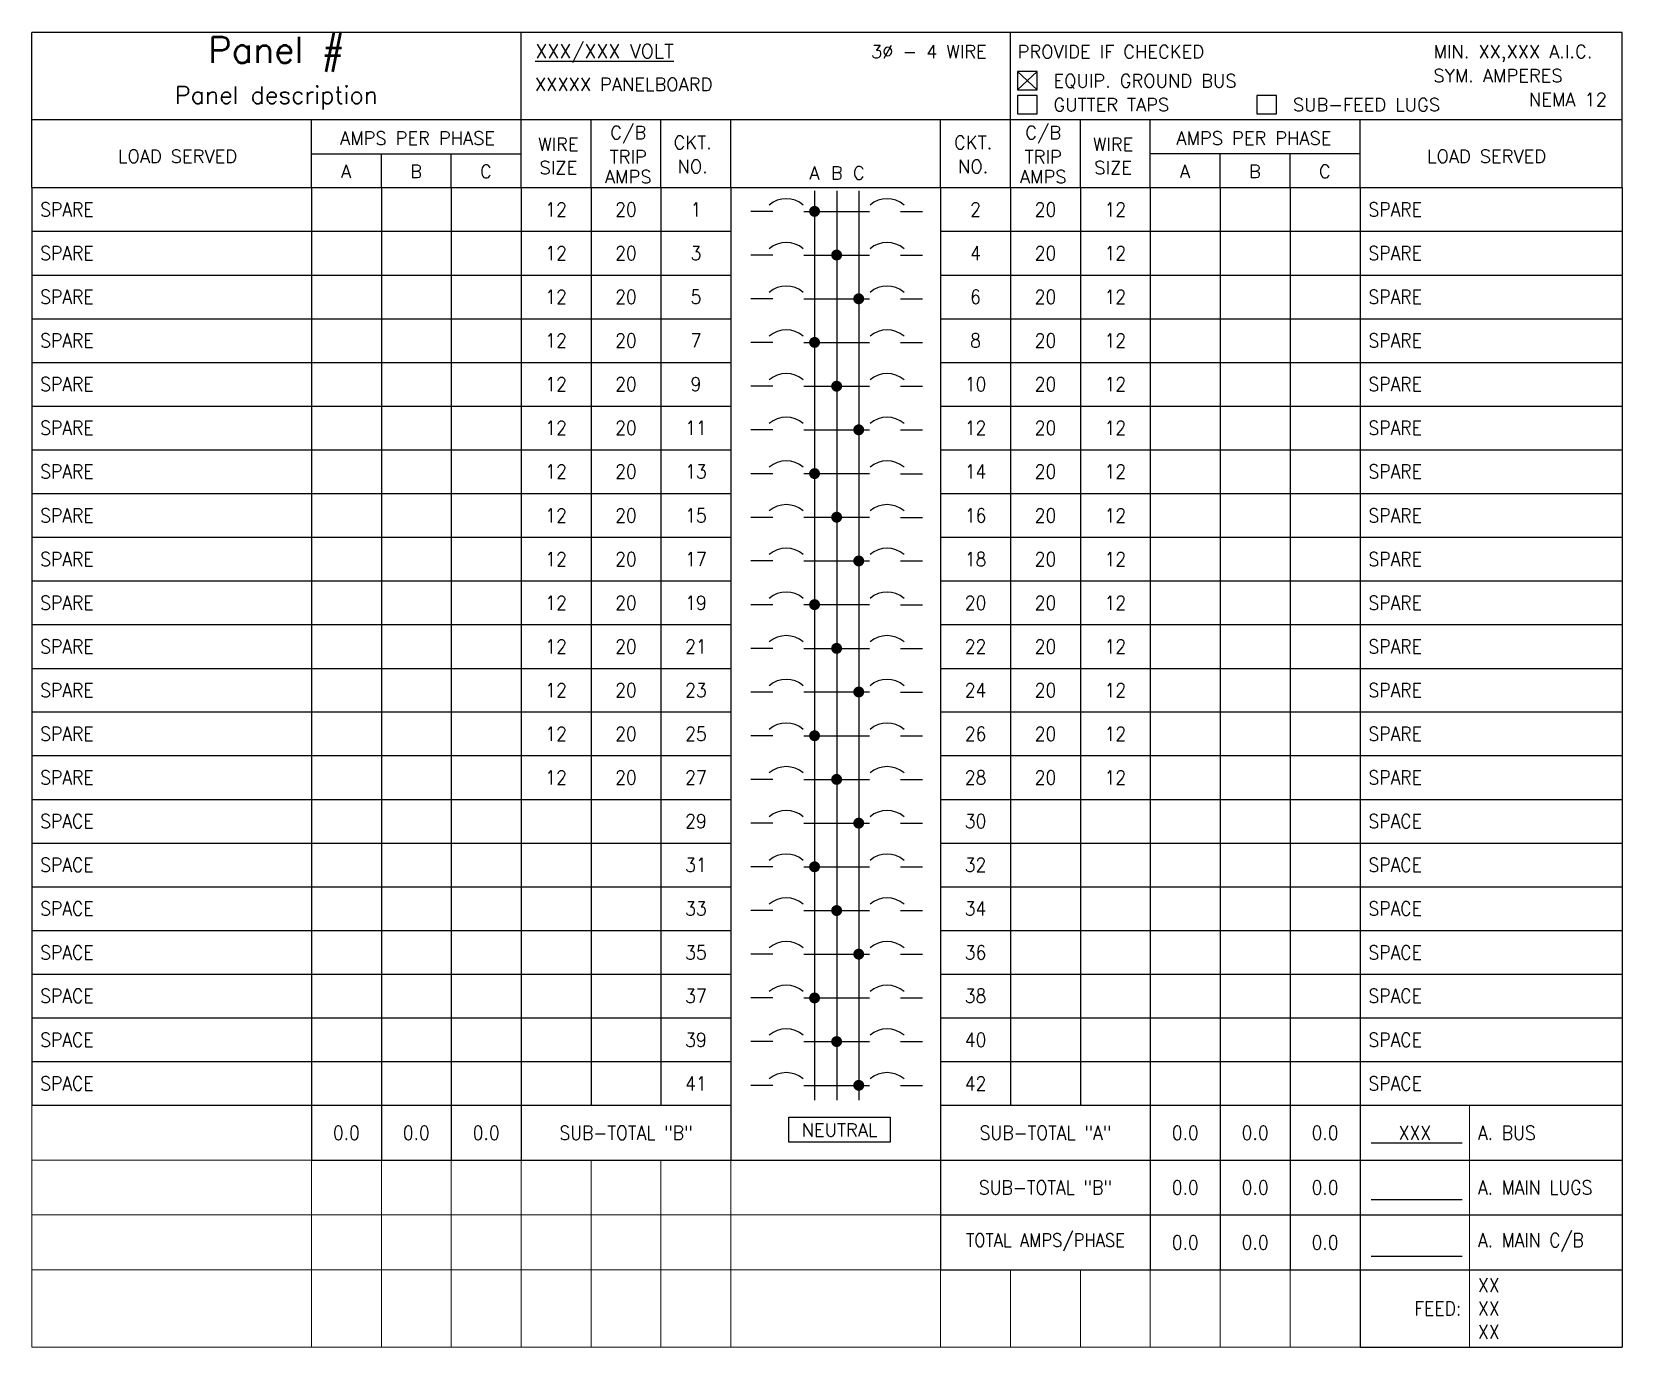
# Model space of a CAD drawing. Header units: inches. Extents: x 0 to 11.4, y -0.3 to 9.1.
import ezdxf
from ezdxf.enums import TextEntityAlignment as Align

# ---------------------------------------------------------------- set-up
doc = ezdxf.new("R2010")
doc.units = ezdxf.units.IN
doc.header["$MEASUREMENT"] = 0
doc.layers.get('Defpoints').update_dxf_attribs({"lineweight": 0})
for name, color, linetype in [('E-HText', 6, 'Continuous'), ('E-PanelSch', 3, 'Continuous'), ('E-Text', 2, 'Continuous')]:
    doc.layers.add(name, color=color, linetype=linetype)
doc.styles.add('SIMPLEX', font='simplex.shx')
doc.styles.add('Text', font='SIMPLEX.SHX', dxfattribs={"width": 0.9, "height": 0.1})

# ---------------------------------------------------------------- blocks, each defined once
blk = doc.blocks.new('CHKBOX')
blk.add_lwpolyline([(-0.07, -0.066), (0.07, -0.066), (0.07, 0.066), (-0.07, 0.066)], close=True)
at = {"style": 'SIMPLEX'}
blk.add_attdef('.', text='', height=0.1, dxfattribs=at).set_placement((0, 0), align=Align.MIDDLE)
blk = doc.blocks.new('*T2')
at = {"layer": 'Defpoints', "color": 8, "linetype": 'ByBlock', "lineweight": 0, "transparency": 16777216}
for p, q in [((0, -6.562), (0, -8.292)), ((10.284, -6.562), (10.284, -8.292)), ((0, -6.955), (2, -6.955)), ((2, -6.955), (2, -8.292)), ((2.5, -6.955), (2.5, -8.292)), ((3, -6.955), (3, -8.292)), ((3.5, -6.955), (3.5, -8.292)), ((4, -6.955), (4, -8.292)), ((4.5, -6.955), (4.5, -8.292)), ((5, -6.955), (5, -8.292)), ((0, -7.347), (6.5, -7.347)), ((0, -7.739), (6.5, -7.739)), ((6.5, -7.739), (6.5, -8.292)), ((7, -7.739), (7, -8.292)), ((7.5, -7.739), (7.5, -8.292)), ((8, -7.739), (8, -8.292)), ((8.5, -7.739), (8.5, -8.292)), ((9, -7.739), (9, -8.292)), ((0, -8.292), (9.5, -8.292))]:
    blk.add_line(p, q, dxfattribs=at)
at = {"layer": 'E-PanelSch', "color": 0, "linetype": 'ByBlock', "lineweight": -2, "transparency": 16777216}
for p, q in [((0, 0), (11.375, 0)), ((0, 0), (0, -6.562)), ((2, 0), (2, -6.562)), ((2.5, 0), (2.5, -6.955)), ((3, 0), (3, -6.955)), ((3.5, 0), (3.5, -6.955)), ((4, 0), (4, -6.562)), ((4.5, 0), (4.5, -6.562)), ((5, 0), (5, -6.955)), ((6.5, 0), (6.5, -6.955)), ((7, 0), (7, -6.562)), ((7.5, 0), (7.5, -6.562)), ((8, 0), (8, -6.955)), ((8.5, 0), (8.5, -7.347)), ((9, 0), (9, -7.347)), ((9.5, 0), (9.5, -6.562)), ((11.375, 0), (11.375, -6.562)), ((0, -0.312), (5, -0.312)), ((6.5, -0.312), (11.375, -0.312)), ((0, -0.625), (5, -0.625)), ((6.5, -0.625), (11.375, -0.625)), ((0, -0.938), (5, -0.938)), ((6.5, -0.938), (11.375, -0.938)), ((0, -1.25), (5, -1.25)), ((6.5, -1.25), (11.375, -1.25)), ((0, -1.562), (5, -1.562)), ((6.5, -1.562), (11.375, -1.562)), ((0, -1.875), (5, -1.875)), ((6.5, -1.875), (11.375, -1.875)), ((0, -2.188), (5, -2.188)), ((6.5, -2.188), (11.375, -2.188)), ((0, -2.5), (5, -2.5)), ((6.5, -2.5), (11.375, -2.5)), ((0, -2.812), (5, -2.812)), ((6.5, -2.812), (11.375, -2.812)), ((0, -3.125), (5, -3.125)), ((6.5, -3.125), (11.375, -3.125)), ((0, -3.438), (5, -3.438)), ((6.5, -3.438), (11.375, -3.438)), ((0, -3.75), (5, -3.75)), ((6.5, -3.75), (11.375, -3.75)), ((0, -4.062), (5, -4.062)), ((6.5, -4.062), (11.375, -4.062)), ((0, -4.375), (5, -4.375)), ((6.5, -4.375), (11.375, -4.375)), ((0, -4.688), (5, -4.688)), ((6.5, -4.688), (11.375, -4.688)), ((0, -5), (5, -5)), ((6.5, -5), (11.375, -5)), ((0, -5.312), (5, -5.312)), ((6.5, -5.312), (11.375, -5.312)), ((0, -5.625), (5, -5.625)), ((6.5, -5.625), (11.375, -5.625)), ((0, -5.938), (5, -5.938)), ((6.5, -5.938), (11.375, -5.938)), ((0, -6.25), (5, -6.25)), ((6.5, -6.25), (11.375, -6.25)), ((2, -6.562), (5, -6.562)), ((6.5, -6.562), (9.5, -6.562)), ((10.284, -6.562), (11.375, -6.562)), ((4, -6.955), (6.5, -6.955)), ((8, -6.955), (9.5, -6.955)), ((9.5, -6.955), (9.5, -7.347)), ((9, -7.347), (9.5, -7.347)), ((11.375, -7.347), (11.375, -8.292)), ((7, -7.739), (8, -7.739)), ((10.284, -7.739), (11.375, -7.739)), ((10.284, -8.292), (11.375, -8.292))]:
    blk.add_line(p, q, dxfattribs=at)
at = {"layer": 'E-PanelSch', "color": 0, "lineweight": -2, "transparency": 16777216}
for p, q in [((0, -6.562), (2, -6.562)), ((2, -6.562), (2, -6.955)), ((9.5, -6.562), (10.284, -6.562)), ((9.5, -6.562), (9.5, -6.955)), ((11.375, -6.562), (11.375, -7.347)), ((2, -6.955), (4, -6.955)), ((6.5, -6.955), (8, -6.955)), ((6.5, -6.955), (6.5, -7.347)), ((8, -6.955), (8, -7.347)), ((9.5, -6.955), (11.375, -6.955)), ((6.5, -7.347), (9, -7.347)), ((6.5, -7.347), (6.5, -7.739)), ((8, -7.347), (8, -7.739)), ((8.5, -7.347), (8.5, -7.739)), ((9, -7.347), (9, -7.739)), ((9.5, -7.347), (11.375, -7.347)), ((9.5, -7.347), (9.5, -8.292)), ((6.5, -7.739), (7, -7.739)), ((8, -7.739), (9, -7.739)), ((9, -7.739), (10.284, -7.739)), ((9.5, -8.292), (10.284, -8.292))]:
    blk.add_line(p, q, dxfattribs=at)
at = {"layer": 'E-PanelSch', "color": 2, "transparency": 16777216, "style": 'Text'}
for s, insert, char_height, width, attachment_point in [('SPARE', (0.06, -0.156), 0.1, 1.88, 4), ('12', (3.75, -0.156), 0.1, 0.38, 5), ('20', (4.25, -0.156), 0.1, 0.38, 5), ('1', (4.75, -0.156), 0.1, 0.38, 5), ('2', (6.75, -0.156), 0.1, 0.38, 5), ('20', (7.25, -0.156), 0.1, 0.38, 5), ('12', (7.75, -0.156), 0.1, 0.38, 5), ('SPARE', (9.56, -0.156), 0.1, 1.755, 4), ('SPARE', (0.06, -0.469), 0.1, 1.88, 4), ('12', (3.75, -0.469), 0.1, 0.38, 5), ('20', (4.25, -0.469), 0.1, 0.38, 5), ('3', (4.75, -0.469), 0.1, 0.38, 5), ('4', (6.75, -0.469), 0.1, 0.38, 5), ('20', (7.25, -0.469), 0.1, 0.38, 5), ('12', (7.75, -0.469), 0.1, 0.38, 5), ('SPARE', (9.56, -0.469), 0.1, 1.755, 4), ('SPARE', (0.06, -0.781), 0.1, 1.88, 4), ('12', (3.75, -0.781), 0.1, 0.38, 5), ('20', (4.25, -0.781), 0.1, 0.38, 5), ('5', (4.75, -0.781), 0.1, 0.38, 5), ('6', (6.75, -0.781), 0.1, 0.38, 5), ('20', (7.25, -0.781), 0.1, 0.38, 5), ('12', (7.75, -0.781), 0.1, 0.38, 5), ('SPARE', (9.56, -0.781), 0.1, 1.755, 4), ('SPARE', (0.06, -1.094), 0.1, 1.88, 4), ('12', (3.75, -1.094), 0.1, 0.38, 5), ('20', (4.25, -1.094), 0.1, 0.38, 5), ('7', (4.75, -1.094), 0.1, 0.38, 5), ('8', (6.75, -1.094), 0.1, 0.38, 5), ('20', (7.25, -1.094), 0.1, 0.38, 5), ('12', (7.75, -1.094), 0.1, 0.38, 5), ('SPARE', (9.56, -1.094), 0.1, 1.755, 4), ('SPARE', (0.06, -1.406), 0.1, 1.88, 4), ('12', (3.75, -1.406), 0.1, 0.38, 5), ('20', (4.25, -1.406), 0.1, 0.38, 5), ('9', (4.75, -1.406), 0.1, 0.38, 5), ('10', (6.75, -1.406), 0.1, 0.38, 5), ('20', (7.25, -1.406), 0.1, 0.38, 5), ('12', (7.75, -1.406), 0.1, 0.38, 5), ('SPARE', (9.56, -1.406), 0.1, 1.755, 4), ('SPARE', (0.06, -1.719), 0.1, 1.88, 4), ('12', (3.75, -1.719), 0.1, 0.38, 5), ('20', (4.25, -1.719), 0.1, 0.38, 5), ('11', (4.75, -1.719), 0.1, 0.38, 5), ('12', (6.75, -1.719), 0.1, 0.38, 5), ('20', (7.25, -1.719), 0.1, 0.38, 5), ('12', (7.75, -1.719), 0.1, 0.38, 5), ('SPARE', (9.56, -1.719), 0.1, 1.755, 4), ('SPARE', (0.06, -2.031), 0.1, 1.88, 4), ('12', (3.75, -2.031), 0.1, 0.38, 5), ('20', (4.25, -2.031), 0.1, 0.38, 5), ('13', (4.75, -2.031), 0.1, 0.38, 5), ('14', (6.75, -2.031), 0.1, 0.38, 5), ('20', (7.25, -2.031), 0.1, 0.38, 5), ('12', (7.75, -2.031), 0.1, 0.38, 5), ('SPARE', (9.56, -2.031), 0.1, 1.755, 4), ('SPARE', (0.06, -2.344), 0.1, 1.88, 4), ('12', (3.75, -2.344), 0.1, 0.38, 5), ('20', (4.25, -2.344), 0.1, 0.38, 5), ('15', (4.75, -2.344), 0.1, 0.38, 5), ('16', (6.75, -2.344), 0.1, 0.38, 5), ('20', (7.25, -2.344), 0.1, 0.38, 5), ('12', (7.75, -2.344), 0.1, 0.38, 5), ('SPARE', (9.56, -2.344), 0.1, 1.755, 4), ('SPARE', (0.06, -2.656), 0.1, 1.88, 4), ('12', (3.75, -2.656), 0.1, 0.38, 5), ('20', (4.25, -2.656), 0.1, 0.38, 5), ('17', (4.75, -2.656), 0.1, 0.38, 5), ('18', (6.75, -2.656), 0.1, 0.38, 5), ('20', (7.25, -2.656), 0.1, 0.38, 5), ('12', (7.75, -2.656), 0.1, 0.38, 5), ('SPARE', (9.56, -2.656), 0.1, 1.755, 4), ('SPARE', (0.06, -2.969), 0.1, 1.88, 4), ('12', (3.75, -2.969), 0.1, 0.38, 5), ('20', (4.25, -2.969), 0.1, 0.38, 5), ('19', (4.75, -2.969), 0.1, 0.38, 5), ('20', (6.75, -2.969), 0.1, 0.38, 5), ('20', (7.25, -2.969), 0.1, 0.38, 5), ('12', (7.75, -2.969), 0.1, 0.38, 5), ('SPARE', (9.56, -2.969), 0.1, 1.755, 4), ('SPARE', (0.06, -3.281), 0.1, 1.88, 4), ('12', (3.75, -3.281), 0.1, 0.38, 5), ('20', (4.25, -3.281), 0.1, 0.38, 5), ('21', (4.75, -3.281), 0.1, 0.38, 5), ('22', (6.75, -3.281), 0.1, 0.38, 5), ('20', (7.25, -3.281), 0.1, 0.38, 5), ('12', (7.75, -3.281), 0.1, 0.38, 5), ('SPARE', (9.56, -3.281), 0.1, 1.755, 4), ('SPARE', (0.06, -3.594), 0.1, 1.88, 4), ('12', (3.75, -3.594), 0.1, 0.38, 5), ('20', (4.25, -3.594), 0.1, 0.38, 5), ('23', (4.75, -3.594), 0.1, 0.38, 5), ('24', (6.75, -3.594), 0.1, 0.38, 5), ('20', (7.25, -3.594), 0.1, 0.38, 5), ('12', (7.75, -3.594), 0.1, 0.38, 5), ('SPARE', (9.56, -3.594), 0.1, 1.755, 4), ('SPARE', (0.06, -3.906), 0.1, 1.88, 4), ('12', (3.75, -3.906), 0.1, 0.38, 5), ('20', (4.25, -3.906), 0.1, 0.38, 5), ('25', (4.75, -3.906), 0.1, 0.38, 5), ('26', (6.75, -3.906), 0.1, 0.38, 5), ('20', (7.25, -3.906), 0.1, 0.38, 5), ('12', (7.75, -3.906), 0.1, 0.38, 5), ('SPARE', (9.56, -3.906), 0.1, 1.755, 4), ('SPARE', (0.06, -4.219), 0.1, 1.88, 4), ('12', (3.75, -4.219), 0.1, 0.38, 5), ('20', (4.25, -4.219), 0.1, 0.38, 5), ('27', (4.75, -4.219), 0.1, 0.38, 5), ('28', (6.75, -4.219), 0.1, 0.38, 5), ('20', (7.25, -4.219), 0.1, 0.38, 5), ('12', (7.75, -4.219), 0.1, 0.38, 5), ('SPARE', (9.56, -4.219), 0.1, 1.755, 4), ('SPACE', (0.06, -4.531), 0.1, 1.88, 4), ('29', (4.75, -4.531), 0.1, 0.38, 5), ('30', (6.75, -4.531), 0.1, 0.38, 5), ('SPACE', (9.56, -4.531), 0.1, 1.755, 4), ('SPACE', (0.06, -4.844), 0.1, 1.88, 4), ('31', (4.75, -4.844), 0.1, 0.38, 5), ('32', (6.75, -4.844), 0.1, 0.38, 5), ('SPACE', (9.56, -4.844), 0.1, 1.755, 4), ('SPACE', (0.06, -5.156), 0.1, 1.88, 4), ('33', (4.75, -5.156), 0.1, 0.38, 5), ('34', (6.75, -5.156), 0.1, 0.38, 5), ('SPACE', (9.56, -5.156), 0.1, 1.755, 4), ('SPACE', (0.06, -5.469), 0.1, 1.88, 4), ('35', (4.75, -5.469), 0.1, 0.38, 5), ('36', (6.75, -5.469), 0.1, 0.38, 5), ('SPACE', (9.56, -5.469), 0.1, 1.755, 4), ('SPACE', (0.06, -5.781), 0.1, 1.88, 4), ('37', (4.75, -5.781), 0.1, 0.38, 5), ('38', (6.75, -5.781), 0.1, 0.38, 5), ('SPACE', (9.56, -5.781), 0.1, 1.755, 4), ('SPACE', (0.06, -6.094), 0.1, 1.88, 4), ('39', (4.75, -6.094), 0.1, 0.38, 5), ('40', (6.75, -6.094), 0.1, 0.38, 5), ('SPACE', (9.56, -6.094), 0.1, 1.755, 4), ('SPACE', (0.06, -6.406), 0.1, 1.88, 4), ('41', (4.75, -6.406), 0.1, 0.38, 5), ('42', (6.75, -6.406), 0.1, 0.38, 5), ('SPACE', (9.56, -6.406), 0.1, 1.755, 4), ('0.0', (2.25, -6.759), 0.1, 0.38, 5), ('0.0', (2.75, -6.759), 0.1, 0.38, 5), ('0.0', (3.25, -6.759), 0.1, 0.38, 5), ('SUB-TOTAL "B"', (4.25, -6.759), 0.1, 1.38, 5), ('SUB-TOTAL "A"', (7.25, -6.759), 0.1, 1.38, 5), ('0.0', (8.25, -6.759), 0.1, 0.38, 5), ('0.0', (8.75, -6.759), 0.1, 0.38, 5), ('0.0', (9.25, -6.759), 0.1, 0.38, 5), ('XXX', (9.892, -6.759), 0.1, 0.66361, 5), ('A. BUS', (10.344, -6.759), 0.1, 0.97139, 4), ('SUB-TOTAL "B"', (7.25, -7.151), 0.1, 1.38, 5), ('0.0', (8.25, -7.151), 0.1, 0.38, 5), ('0.0', (8.75, -7.151), 0.1, 0.38, 5), ('0.0', (9.25, -7.151), 0.1, 0.38, 5), ('A. MAIN LUGS', (10.344, -7.151), 0.1, 0.97139, 4), ('TOTAL AMPS/PHASE', (7.25, -7.543), 0.095, 1.38, 5), ('0.0', (8.25, -7.543), 0.1, 0.38, 5), ('0.0', (8.75, -7.543), 0.1, 0.38, 5), ('0.0', (9.25, -7.543), 0.1, 0.38, 5), ('A. MAIN C/B', (10.344, -7.543), 0.1, 0.97139, 4), ('XX\\PXX\\PXX', (10.344, -8.015), 0.1, 0.97139, 4), ('FEED:', (10.224, -8.015), 0.1, 0.66361, 6)]:
    blk.add_mtext(s, dxfattribs=dict(at, insert=insert, char_height=char_height, width=width, attachment_point=attachment_point))

msp = doc.modelspace()

# ---------------------------------------------------------------- linework, layer by layer
at = {"layer": 'E-PanelSch'}
for p, q in [((11.375, 9.132), (0, 9.132)), ((0, 8.022), (0, 9.132)), ((3.5, 8.022), (3.5, 9.132)), ((7, 8.022), (7, 9.132)), ((11.375, 8.022), (11.375, 9.132)), ((7.051, 8.853), (7.191, 8.721)), ((7.191, 8.853), (7.051, 8.721)), ((11.375, 8.507), (0, 8.507)), ((2, 8.022), (2, 8.507)), ((4, 8.022), (4, 8.507)), ((4.5, 8.022), (4.5, 8.507)), ((5, 8.022), (5, 8.507)), ((6.5, 8.022), (6.5, 8.507)), ((7.5, 8.022), (7.5, 8.507)), ((8, 8.022), (8, 8.507)), ((9.5, 8.022), (9.5, 8.507)), ((2, 8.264), (3.5, 8.264)), ((2.5, 8.022), (2.5, 8.264)), ((3, 8.022), (3, 8.264)), ((9.5, 8.264), (8, 8.264)), ((8.5, 8.022), (8.5, 8.264)), ((9, 8.022), (9, 8.264)), ((5.598, 7.999), (5.598, 1.496)), ((5.757, 7.999), (5.757, 1.496)), ((5.915, 7.999), (5.915, 1.496)), ((5.299, 7.851), (5.143, 7.851)), ((5.522, 7.852), (5.991, 7.852)), ((6.214, 7.851), (6.37, 7.851)), ((5.299, 7.539), (5.143, 7.539)), ((5.522, 7.54), (5.991, 7.54)), ((6.214, 7.539), (6.37, 7.539)), ((5.299, 7.226), (5.143, 7.226)), ((5.522, 7.227), (5.991, 7.227)), ((6.214, 7.226), (6.37, 7.226)), ((5.299, 6.914), (5.143, 6.914)), ((5.522, 6.915), (5.991, 6.915)), ((6.214, 6.914), (6.37, 6.914)), ((5.299, 6.601), (5.143, 6.601)), ((5.522, 6.602), (5.991, 6.602)), ((6.214, 6.601), (6.37, 6.601)), ((5.299, 6.289), (5.143, 6.289)), ((5.522, 6.29), (5.991, 6.29)), ((6.214, 6.289), (6.37, 6.289)), ((5.299, 5.976), (5.143, 5.976)), ((5.522, 5.977), (5.991, 5.977)), ((6.214, 5.976), (6.37, 5.976)), ((5.299, 5.664), (5.143, 5.664)), ((5.522, 5.665), (5.991, 5.665)), ((6.214, 5.664), (6.37, 5.664)), ((5.299, 5.352), (5.143, 5.352)), ((5.522, 5.352), (5.991, 5.352)), ((6.214, 5.352), (6.37, 5.352)), ((5.299, 5.039), (5.143, 5.039)), ((5.522, 5.04), (5.991, 5.04)), ((6.214, 5.039), (6.37, 5.039)), ((5.299, 4.727), (5.143, 4.727)), ((5.522, 4.727), (5.991, 4.727)), ((6.214, 4.727), (6.37, 4.727)), ((5.299, 4.414), (5.143, 4.414)), ((5.522, 4.415), (5.991, 4.415)), ((6.214, 4.414), (6.37, 4.414)), ((5.299, 4.102), (5.143, 4.102)), ((5.522, 4.102), (5.991, 4.102)), ((6.214, 4.102), (6.37, 4.102)), ((5.299, 3.789), (5.143, 3.789)), ((5.522, 3.79), (5.991, 3.79)), ((6.214, 3.789), (6.37, 3.789)), ((5.299, 3.477), (5.143, 3.477)), ((5.522, 3.477), (5.991, 3.477)), ((6.214, 3.477), (6.37, 3.477)), ((5.299, 3.164), (5.143, 3.164)), ((5.522, 3.165), (5.991, 3.165)), ((6.214, 3.164), (6.37, 3.164)), ((5.299, 2.852), (5.143, 2.852)), ((5.522, 2.852), (5.991, 2.852)), ((6.214, 2.852), (6.37, 2.852)), ((5.299, 2.539), (5.143, 2.539)), ((5.522, 2.54), (5.991, 2.54)), ((6.214, 2.539), (6.37, 2.539)), ((5.299, 2.227), (5.143, 2.227)), ((5.522, 2.227), (5.991, 2.227)), ((6.214, 2.227), (6.37, 2.227)), ((5.299, 1.915), (5.143, 1.915)), ((5.522, 1.915), (5.991, 1.915)), ((6.214, 1.915), (6.37, 1.915)), ((5.299, 1.602), (5.143, 1.602)), ((5.522, 1.602), (5.991, 1.602)), ((6.214, 1.602), (6.37, 1.602))]:
    msp.add_line(p, q, dxfattribs=at)
at = {"layer": 'E-PanelSch', "const_width": 0.0391}
for points in [[(5.579, 7.852, 1), (5.618, 7.852, 1)], [(5.737, 7.54, 1), (5.776, 7.54, 1)], [(5.895, 7.227, 1), (5.934, 7.227, 1)], [(5.579, 6.915, 1), (5.618, 6.915, 1)], [(5.737, 6.602, 1), (5.776, 6.602, 1)], [(5.895, 6.29, 1), (5.934, 6.29, 1)], [(5.579, 5.977, 1), (5.618, 5.977, 1)], [(5.737, 5.665, 1), (5.776, 5.665, 1)], [(5.895, 5.352, 1), (5.934, 5.352, 1)], [(5.579, 5.04, 1), (5.618, 5.04, 1)], [(5.737, 4.727, 1), (5.776, 4.727, 1)], [(5.895, 4.415, 1), (5.934, 4.415, 1)], [(5.579, 4.102, 1), (5.618, 4.102, 1)], [(5.737, 3.79, 1), (5.776, 3.79, 1)], [(5.895, 3.477, 1), (5.934, 3.477, 1)], [(5.579, 3.165, 1), (5.618, 3.165, 1)], [(5.737, 2.852, 1), (5.776, 2.852, 1)], [(5.895, 2.54, 1), (5.934, 2.54, 1)], [(5.579, 2.227, 1), (5.618, 2.227, 1)], [(5.737, 1.915, 1), (5.776, 1.915, 1)], [(5.895, 1.602, 1), (5.934, 1.602, 1)]]:
    msp.add_lwpolyline(points, format="xyb", close=True, dxfattribs=at)
at = {"layer": 'E-PanelSch'}
for centre in [(5.396, 7.757), (6.117, 7.757), (5.396, 7.444), (6.117, 7.444), (5.396, 7.132), (6.117, 7.132), (5.396, 6.819), (6.117, 6.819), (5.396, 6.507), (6.117, 6.507), (5.396, 6.194), (6.117, 6.194), (5.396, 5.882), (6.117, 5.882), (5.396, 5.569), (6.117, 5.569), (5.396, 5.257), (6.117, 5.257), (5.396, 4.944), (6.117, 4.944), (5.396, 4.632), (6.117, 4.632), (5.396, 4.319), (6.117, 4.319), (5.396, 4.007), (6.117, 4.007), (5.396, 3.695), (6.117, 3.695), (5.396, 3.382), (6.117, 3.382), (5.396, 3.07), (6.117, 3.07), (5.396, 2.757), (6.117, 2.757), (5.396, 2.445), (6.117, 2.445), (5.396, 2.132), (6.117, 2.132), (5.396, 1.82), (6.117, 1.82), (5.396, 1.507), (6.117, 1.507)]:
    msp.add_arc(centre, 0.186, 49.1616, 130.8384, dxfattribs=at)
at = {"layer": 'E-Text'}
for p, q in [((9.579, 1.191), (10.231, 1.191)), ((9.579, 0.786), (10.231, 0.786)), ((9.579, 0.38), (10.231, 0.38))]:
    msp.add_line(p, q, dxfattribs=at)
msp.add_lwpolyline([(5.414, 1.375), (6.14, 1.375), (6.14, 1.195), (5.414, 1.195)], close=True, dxfattribs=at)

# ---------------------------------------------------------------- block references
msp.add_blockref('*T2', (0, 8.022))
at = {"layer": 'E-PanelSch', "xscale": 0.9999935999999252, "yscale": 0.9999935999999252, "zscale": 0.9999935999999252}
for p in [(7.121, 8.787), (7.121, 8.616), (8.833, 8.616)]:
    msp.add_blockref('CHKBOX', p, dxfattribs=at)

# ---------------------------------------------------------------- texts
at = {"layer": 'E-HText', "char_height": 0.1875, "width": 3.49998, "attachment_point": 5, "style": 'SIMPLEX'}
for s, insert in [('Panel #', (1.75, 8.976)), ('{\\H0.6667x;Panel description}', (1.75, 8.663))]:
    msp.add_mtext(s, dxfattribs=dict(at, insert=insert))
at = {"layer": 'E-Text', "style": 'SIMPLEX'}
for s, height, p in [('%%UXXX/XXX VOLT', 0.1, (3.601, 8.947)), ('PROVIDE IF CHECKED', 0.09375, (7.051, 8.947)), ('MIN. XX,XXX A.I.C.', 0.09375, (10.025, 8.948)), ('EQUIP. GROUND BUS', 0.09375, (7.307, 8.739)), ('SYM. AMPERES', 0.09375, (10.025, 8.776)), ('GUTTER TAPS', 0.09375, (7.307, 8.568)), ('SUB-FEED LUGS', 0.09375, (9.02, 8.568)), ('NEMA 12', 0.0938, (10.707, 8.605))]:
    msp.add_text(s, height=height, dxfattribs=at).set_placement(p)
msp.add_text('3%%C - 4 WIRE', height=0.09375, dxfattribs=at).set_placement((6.83, 8.92), align=Align.BOTTOM_RIGHT)
for s, height, p in [('AMPS PER PHASE', 0.09375, (2.759, 8.376)), ('C/B', 0.0938, (4.266, 8.409)), ('C/B', 0.0938, (7.234, 8.409)), ('AMPS PER PHASE', 0.09375, (8.741, 8.376)), ('WIRE', 0.0938, (3.766, 8.331)), ('CKT.', 0.0938, (4.727, 8.345)), ('CKT.', 0.0938, (6.733, 8.345)), ('WIRE', 0.0938, (7.734, 8.331)), ('LOAD SERVED', 0.09375, (1.042, 8.246)), ('SIZE', 0.0938, (3.766, 8.165)), ('TRIP', 0.0938, (4.266, 8.242)), ('NO.', 0.0938, (4.727, 8.173)), ('NO.', 0.0938, (6.733, 8.173)), ('TRIP', 0.0938, (7.234, 8.242)), ('SIZE', 0.0938, (7.734, 8.165)), ('LOAD SERVED', 0.09375, (10.405, 8.246)), ('A', 0.0938, (2.248, 8.138)), ('B', 0.0938, (2.748, 8.138)), ('C', 0.0938, (3.248, 8.138)), ('AMPS', 0.0938, (4.266, 8.1)), ('A', 0.0938, (5.598, 8.127)), ('B', 0.0938, (5.757, 8.127)), ('C', 0.0938, (5.915, 8.127)), ('AMPS', 0.0938, (7.234, 8.1)), ('A', 0.0938, (8.248, 8.138)), ('B', 0.0938, (8.748, 8.138)), ('C', 0.0938, (9.248, 8.138)), ('NEUTRAL', 0.0938, (5.777, 1.283))]:
    msp.add_text(s, height=height, dxfattribs=at).set_placement(p, align=Align.MIDDLE)
at = {"layer": 'E-Text', "insert": (3.598, 8.807), "char_height": 0.09375, "width": 3.25575, "attachment_point": 1, "style": 'SIMPLEX'}
msp.add_mtext('XXXXX PANELBOARD', dxfattribs=at)

doc.saveas('drawing.dxf')
